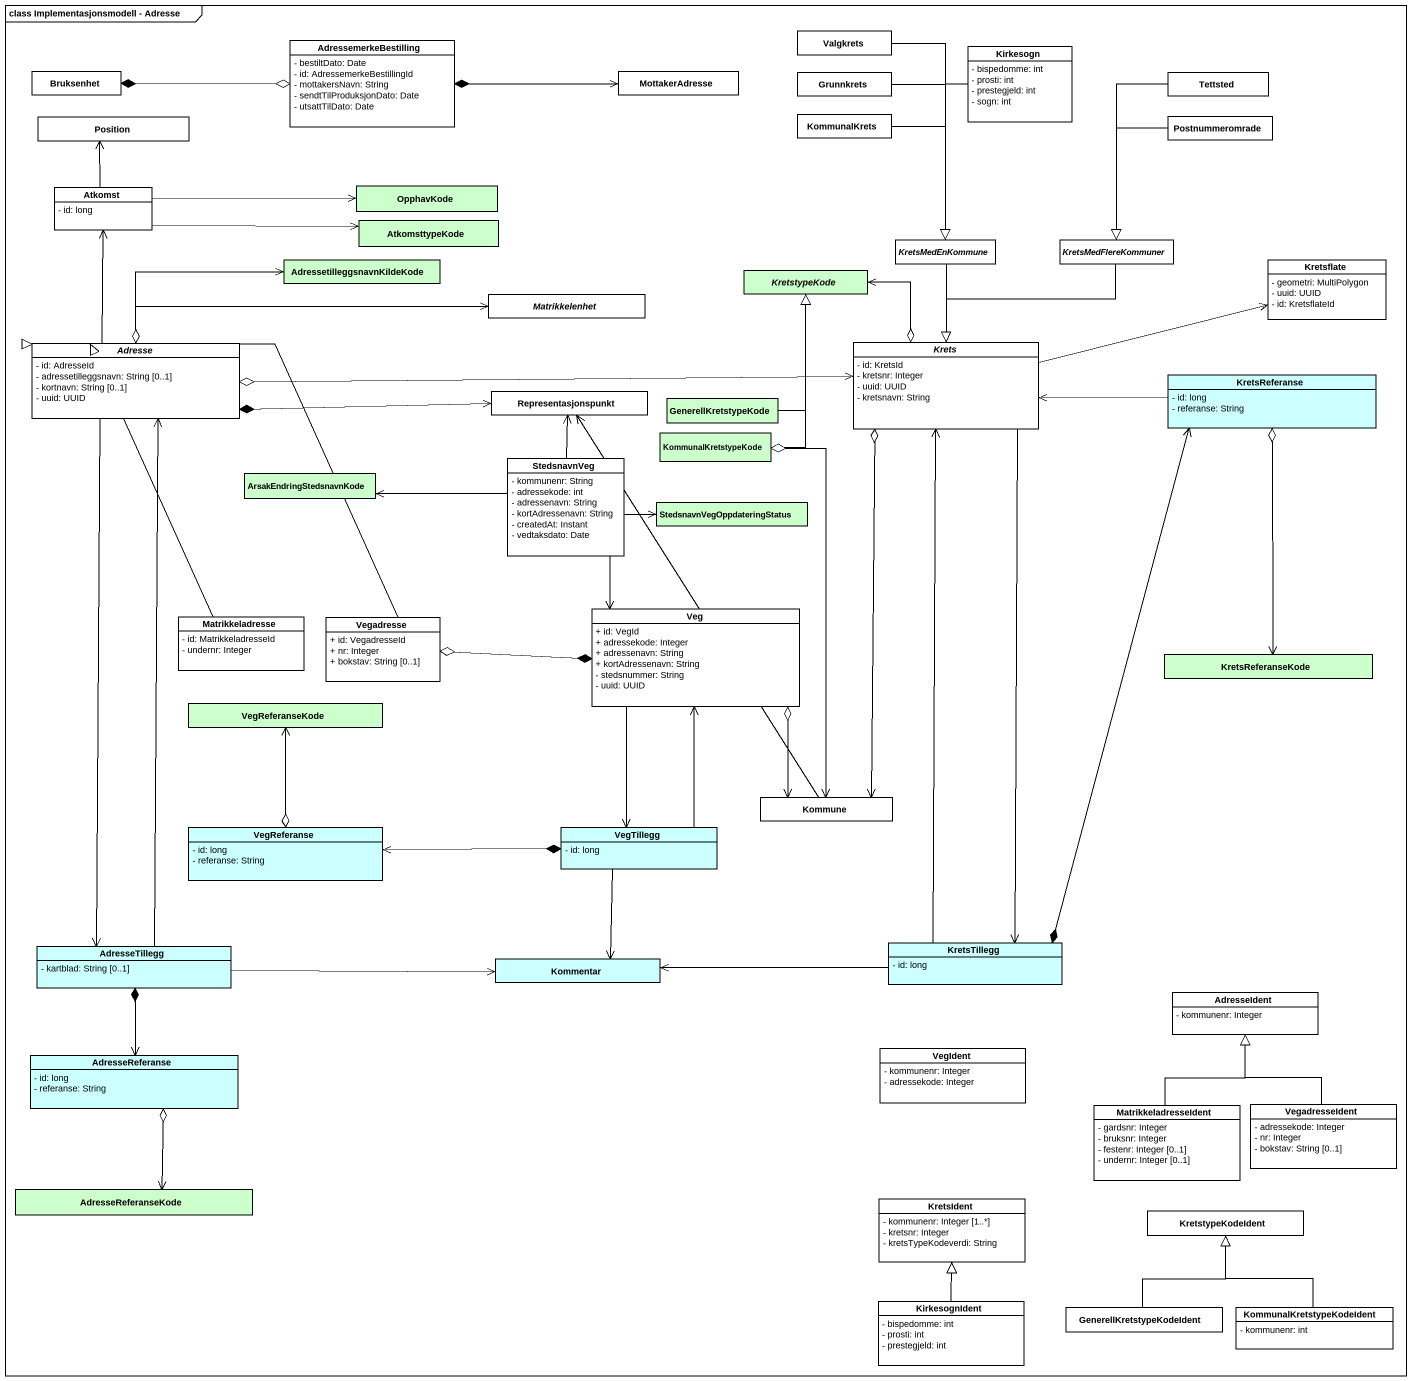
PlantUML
@startuml
mainframe class Implementasjonsmodell - Adresse
hide circle
hide empty members
skinparam classAttributeIconSize 0
class AdressemerkeBestilling {
  - bestiltDato: Date
  - id: AdressemerkeBestillingId
  - mottakersNavn: String
  - sendtTilProduksjonDato: Date
  - utsattTilDato: Date
}
class Valgkrets
class Bruksenhet
class MottakerAdresse
class Grunnkrets
class Kirkesogn {
  - bispedomme: int
  - prosti: int
  - prestegjeld: int
  - sogn: int
}
class Tettsted
class Position
class KommunalKrets
class Postnummeromrade
class Atkomst {
  - id: long
}
class OpphavKode #CCFFCC
class AtkomsttypeKode #CCFFCC
class AdressetilleggsnavnKildeKode #CCFFCC
abstract class KretstypeKode #CCFFCC
abstract class KretsMedEnKommune
abstract class KretsMedFlereKommuner
class Kretsflate {
  - geometri: MultiPolygon
  - uuid: UUID
  - id: KretsflateId
}
abstract class Matrikkelenhet
abstract class Adresse {
  - id: AdresseId
  - adressetilleggsnavn: String [0..1]
  - kortnavn: String [0..1]
  - uuid: UUID
}
abstract class Krets {
  - id: KretsId
  - kretsnr: Integer
  - uuid: UUID
  - kretsnavn: String
}
class Representasjonspunkt
class KretsReferanse #CCFFFF {
  - id: long
  - referanse: String
}
class KommunalKretstypeKode #CCFFCC
class GenerellKretstypeKode #CCFFCC
class StedsnavnVeg {
  - kommunenr: String
  - adressekode: int
  - adressenavn: String
  - kortAdressenavn: String
  - createdAt: Instant
  - vedtaksdato: Date
}
class ArsakEndringStedsnavnKode #CCFFCC
class "StedsnavnVegOppdateringStatus" as StedsnavnVegOppdateringStatu #CCFFCC
class Matrikkeladresse {
  - id: MatrikkeladresseId
  - undernr: Integer
}
class Vegadresse {
  + id: VegadresseId
  + nr: Integer
  + bokstav: String [0..1]
}
class Veg {
  + id: VegId
  + adressekode: Integer
  + adressenavn: String
  + kortAdressenavn: String
  - stedsnummer: String
  - uuid: UUID
}
class KretsReferanseKode #CCFFCC
class VegReferanseKode #CCFFCC
class Kommune
class VegReferanse #CCFFFF {
  - id: long
  - referanse: String
}
class VegTillegg #CCFFFF {
  - id: long
}
class AdresseTillegg #CCFFFF {
  - kartblad: String [0..1]
}
class Kommentar #CCFFFF
class KretsTillegg #CCFFFF {
  - id: long
}
class AdresseIdent {
  - kommunenr: Integer
}
class VegIdent {
  - kommunenr: Integer
  - adressekode: Integer
}
class AdresseReferanse #CCFFFF {
  - id: long
  - referanse: String
}
class MatrikkeladresseIdent {
  - gardsnr: Integer
  - bruksnr: Integer
  - festenr: Integer [0..1]
  - undernr: Integer [0..1]
}
class VegadresseIdent {
  - adressekode: Integer
  - nr: Integer
  - bokstav: String [0..1]
}
class AdresseReferanseKode #CCFFCC
class KretsIdent {
  - kommunenr: Integer [1..*]
  - kretsnr: Integer
  - kretsTypeKodeverdi: String
}
class KretstypeKodeIdent
class KirkesognIdent {
  - bispedomme: int
  - prosti: int
  - prestegjeld: int
}
class GenerellKretstypeKodeIdent
class KommunalKretstypeKodeIdent {
  - kommunenr: int
}
AdressemerkeBestilling o-left-* Bruksenhet
AdressemerkeBestilling *-right-> MottakerAdresse
Valgkrets --|> KretsMedEnKommune
Grunnkrets --|> KretsMedEnKommune
Kirkesogn --|> KretsMedEnKommune
Tettsted --|> KretsMedFlereKommuner
KommunalKrets --|> KretsMedEnKommune
Postnummeromrade --|> KretsMedFlereKommuner
Atkomst -up-> Position
Atkomst -right-> OpphavKode
Atkomst -right-> AtkomsttypeKode
KretsMedEnKommune --|> Krets
KretsMedFlereKommuner --|> Krets
Adresse -up-> Atkomst
Adresse o-right-> AdressetilleggsnavnKildeKode
Adresse o-right-> Matrikkelenhet
Adresse o-right-> Krets
Adresse *-right-> Representasjonspunkt
Adresse --> AdresseTillegg
Krets o-up-> KretstypeKode
Krets -right-> Kretsflate
Krets o--> Kommune
Krets --> KretsTillegg
KretsReferanse -left-> Krets
KretsReferanse o--> KretsReferanseKode
KommunalKretstypeKode -up-|> KretstypeKode
KommunalKretstypeKode o--> Kommune
GenerellKretstypeKode -up-|> KretstypeKode
StedsnavnVeg -up-> Representasjonspunkt
StedsnavnVeg -left-> ArsakEndringStedsnavnKode
StedsnavnVeg -right-> StedsnavnVegOppdateringStatu
StedsnavnVeg --> Veg
Matrikkeladresse -up-|> Adresse
Vegadresse -up-|> Adresse
Vegadresse o-right-* Veg
Veg o--> Kommune
Veg --> VegTillegg
Kommune -up-> Representasjonspunkt
VegReferanse o-up-> VegReferanseKode
VegTillegg -up-> Veg
VegTillegg *-left-> VegReferanse
VegTillegg --> Kommentar
AdresseTillegg -up-> Adresse
AdresseTillegg -right-> Kommentar
AdresseTillegg *--> AdresseReferanse
KretsTillegg -up-> Krets
KretsTillegg *-up-> KretsReferanse
KretsTillegg -left-> Kommentar
AdresseReferanse o--> AdresseReferanseKode
MatrikkeladresseIdent -up-|> AdresseIdent
VegadresseIdent -up-|> AdresseIdent
KirkesognIdent -up-|> KretsIdent
GenerellKretstypeKodeIdent -up-|> KretstypeKodeIdent
KommunalKretstypeKodeIdent -up-|> KretstypeKodeIdent
@enduml
